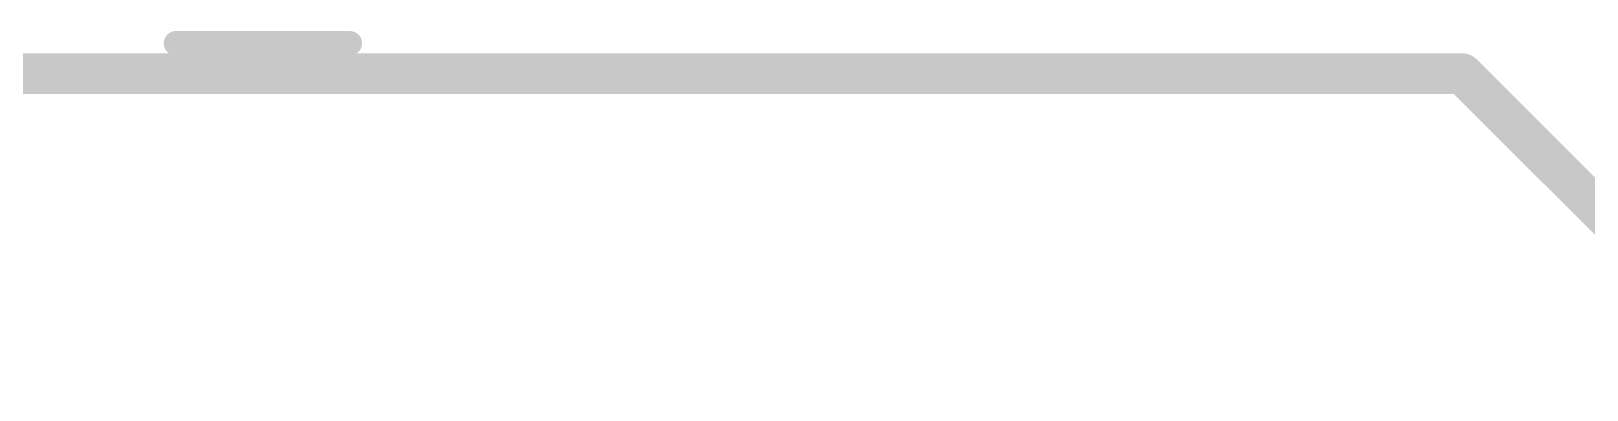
# Model space of a CAD drawing. Extents: x -0.2 to 50.2, y -0.2 to 50.2.
# Drawn here: x 21.37 to 31.08, y 25.02 to 27.27 of the extents above; entities that cross this region are included whole.
import ezdxf

# ---------------------------------------------------------------- set-up
doc = ezdxf.new("R2010")
doc.units = 0
doc.layers.add('1', color=22, linetype='CONTINUOUS')
doc.layers.add('20', color=7, linetype='CONTINUOUS')

msp = doc.modelspace()

# ---------------------------------------------------------------- linework, layer by layer
at = {"layer": '1', "const_width": 0.254}
for points in [[(21.05, 27), (30.3, 27)], [(30.3, 27), (32.15, 25.15)]]:
    msp.add_lwpolyline(points, dxfattribs=at)
at = {"layer": '1', "const_width": 0.127}
for points in [[(30.3449, 27.0449, 1), (30.2551, 26.9551)], [(30.3, 26.9365, 1), (30.3, 27.0635)]]:
    msp.add_lwpolyline(points, format="xyb", dxfattribs=at)
at = {"layer": '20', "const_width": 0.1524}
msp.add_lwpolyline([(22.2762, 27.1897), (23.3609, 27.1897)], dxfattribs=at)
at = {"layer": '20', "const_width": 0.0762}
for points in [[(22.2762, 27.2278, 1), (22.2762, 27.1516)], [(23.3609, 27.1516, 1), (23.3609, 27.2278)]]:
    msp.add_lwpolyline(points, format="xyb", dxfattribs=at)

doc.saveas('drawing.dxf')
